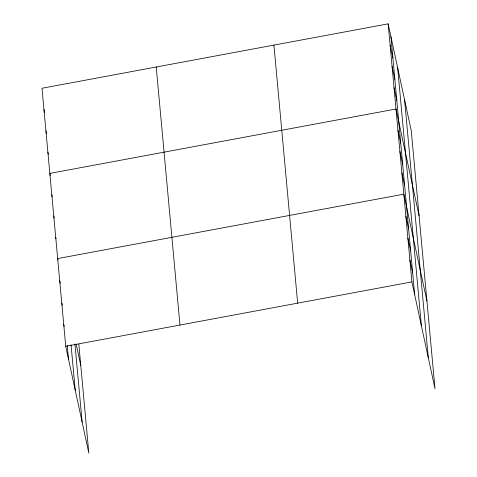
<?xml version="1.0" encoding="UTF-8"?>
<svg xmlns="http://www.w3.org/2000/svg" width="477" height="477" viewBox="0 0 477 477"><rect width="100%" height="100%" fill="white"/><g stroke="black" fill="none" stroke-linecap="round" stroke-linejoin="round"><path stroke-width="0.72" d="M388.159 23.85L411.901 281.901L435 388.743L411.257 130.698L388.159 23.85L42 88.257L65.743 346.302L88.841 453.15L78.812 344.126M65.743 346.302L411.901 281.901M390.114 45.136L392.899 58.009M392.076 66.428L394.861 79.295M394.032 87.714L396.816 100.587M419.092 215.854L395.993 109.006L49.835 173.413L50.3 175.554M397.949 130.293L400.734 143.166M399.911 151.585L402.695 164.452M401.867 172.871L404.651 185.744M426.927 301.011L403.828 194.163L57.669 258.57L57.979 259.995M405.844 216.093L408.628 228.966M407.865 238.029L410.649 250.902M409.88 259.965L412.665 272.832M43.956 109.543L44.576 112.405M45.917 130.835L46.537 133.691M47.873 152.121L48.338 154.268M51.79 194.699L52.255 196.846M53.752 215.992L54.217 218.132M55.708 237.278L56.018 238.709M76.248 344.495L80.768 365.412M59.685 280.5L60.305 283.362M61.861 303.151L62.326 305.298M63.721 324.372L64.186 326.512M404.556 99.681L428.298 357.732M397.645 67.734L421.388 325.779M390.943 36.717L414.68 294.768M273.923 45.106L297.666 303.151M156.229 67.001L179.972 325.052M74.937 343.905L82.139 422.139M71.055 344.853L75.229 390.186M67.245 345.282L68.521 359.175"/></g></svg>
